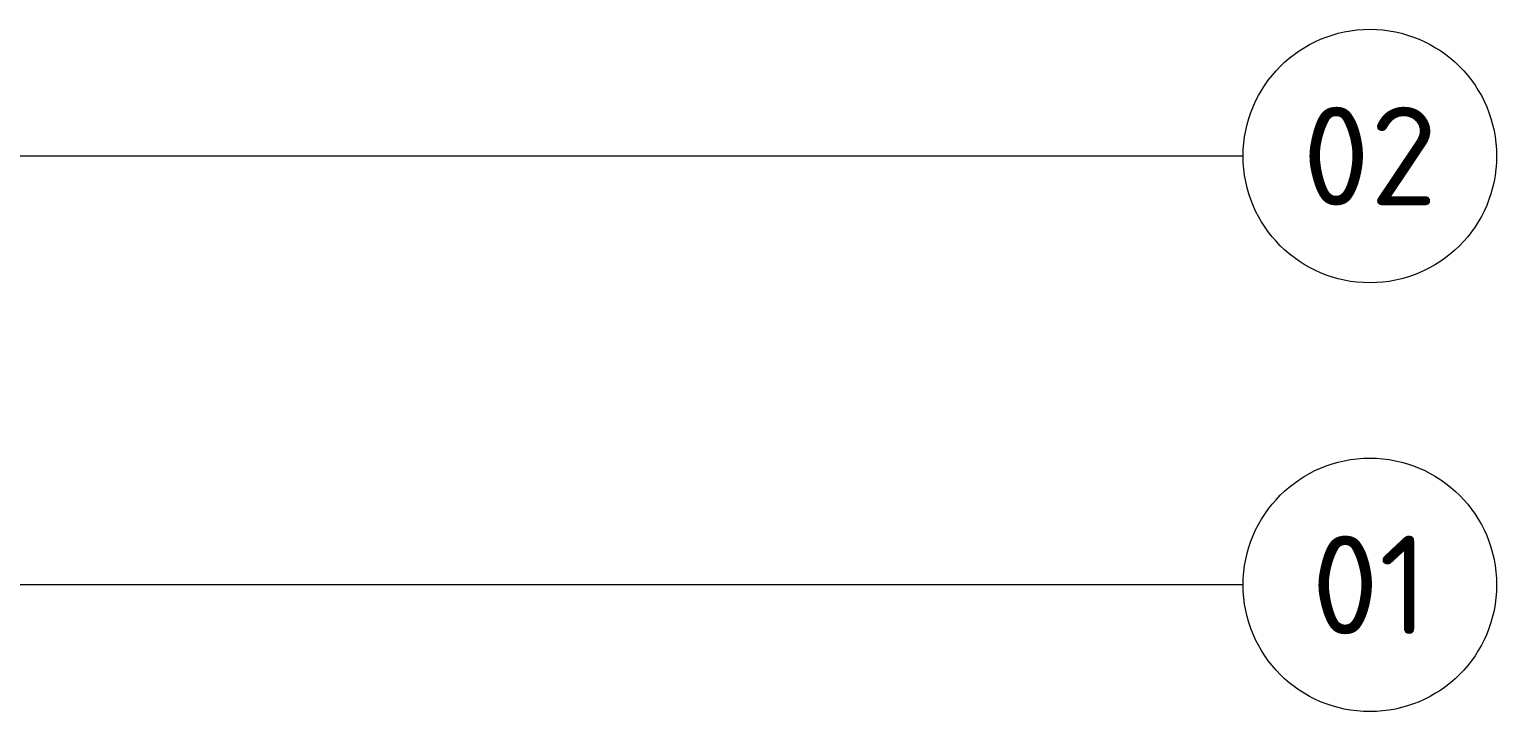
# Model space of a CAD drawing. Header units: millimetres. Extents: x 0 to 420, y 0 to 297.
# Drawn here: x 169.4 to 221.5, y 154.9 to 179.1 of the extents above; entities that cross this region are included whole.
import ezdxf
from ezdxf.enums import TextEntityAlignment as Align

# ---------------------------------------------------------------- set-up
doc = ezdxf.new("R2010")
doc.units = ezdxf.units.MM
doc.layers.add('06-TEXTO', color=7, linetype='CONTINUOUS', lineweight=25)
doc.layers.add('08-FINA', color=5, linetype='CONTINUOUS', lineweight=18)
doc.styles.add('ISO3098', font='isocpeur.ttf')

msp = doc.modelspace()

# ---------------------------------------------------------------- linework, layer by layer
at = {"layer": '08-FINA'}
for p, q in [((212.5, 174.62), (147.08, 174.62)), ((212.5, 159.395), (148.216, 159.395))]:
    msp.add_line(p, q, dxfattribs=at)
for centre in [(217, 174.62), (217, 159.395)]:
    msp.add_circle(centre, 4.5, dxfattribs=at)

# ---------------------------------------------------------------- texts
at = {"layer": '06-TEXTO', "style": 'ISO3098'}
for s, p in [('02', (217, 174.62)), ('01', (217, 159.395))]:
    msp.add_text(s, height=3.5, dxfattribs=at).set_placement(p, align=Align.MIDDLE_CENTER)

doc.saveas('drawing.dxf')
